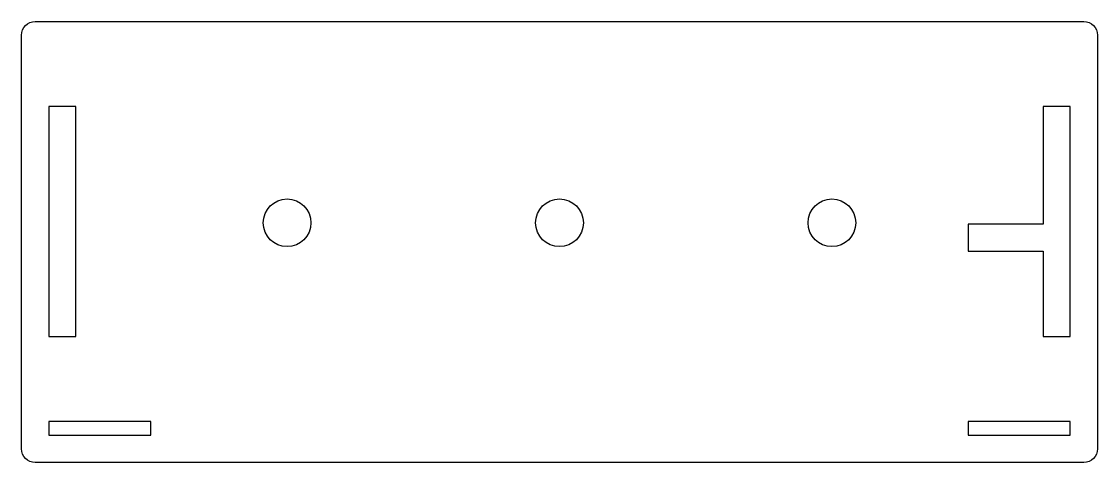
# Model space of a CAD drawing. Header units: millimetres. Extents: x -154 to 4, y -116 to -51.
import ezdxf

# ---------------------------------------------------------------- set-up
doc = ezdxf.new("R2010")
doc.units = ezdxf.units.MM
doc.layers.get('0').update_dxf_attribs({"linetype": 'CONTINUOUS'})

msp = doc.modelspace()

# ---------------------------------------------------------------- linework, layer by layer
msp.add_lwpolyline([(-154, -53.27, -0.414214), (-152, -51.27), (2, -51.27, -0.414214), (4, -53.27), (4, -114, -0.414214), (2, -116), (-152, -116, -0.414214), (-154, -114)], format="xyb", close=True)
for points in [[(-150, -63.77), (-150, -97.5), (-146, -97.5), (-146, -63.77)], [(-4, -97.5), (0, -97.5), (0, -63.77), (-4, -63.77), (-4, -81), (-15, -81), (-15, -85), (-4, -85)], [(-135, -110), (-150, -110), (-150, -112), (-135, -112)], [(0, -112), (0, -110), (-15, -110), (-15, -112)]]:
    msp.add_lwpolyline(points, close=True)
for centre in [(-115, -80.82), (-75, -80.82), (-35, -80.82)]:
    msp.add_circle(centre, 3.5)

doc.saveas('drawing.dxf')
